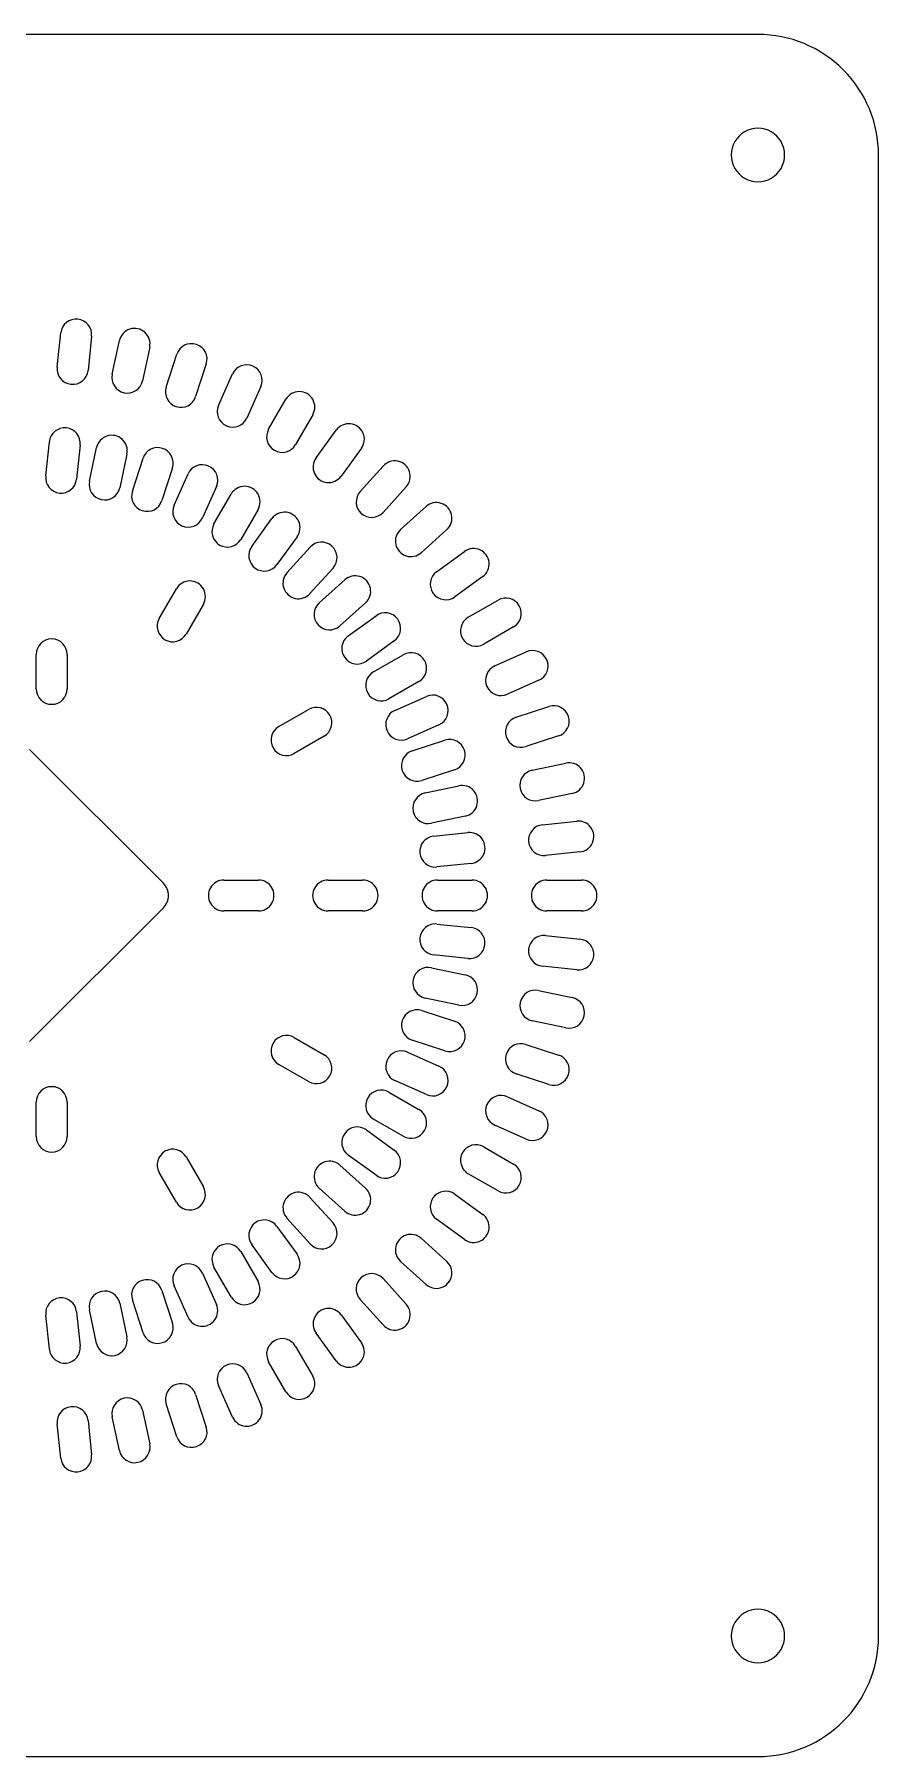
# Model space of a CAD drawing. Extents: x 3 to 208, y 45 to 248.
# Drawn here: x 54.4 to 103.4, y 148.3 to 248.3 of the extents above; entities that cross this region are included whole.
import ezdxf

# ---------------------------------------------------------------- set-up
doc = ezdxf.new("R2010")
doc.units = 0
doc.layers.add('VECTOR-CUT', color=7, linetype='CONTINUOUS')

msp = doc.modelspace()

# ---------------------------------------------------------------- linework, layer by layer
at = {"layer": 'VECTOR-CUT', "color": 7}
for points in [[(96.420632, 248.261118), (10.420635, 248.261118)], [(97.970631, 241.261118), (97.970631, 241.261118)], [(103.420638, 155.261108), (103.420638, 241.261118)], [(55.739837, 228.936718), (55.948837, 230.92582)], [(57.739032, 230.737617), (57.529936, 228.748617)], [(58.933639, 228.526319), (59.349434, 230.482621)], [(61.110134, 230.108321), (60.694234, 228.152019)], [(62.066935, 227.784221), (62.685038, 229.686317)], [(64.396936, 229.130119), (63.778836, 227.22802)], [(65.105636, 226.718716), (65.919034, 228.54582)], [(67.563436, 227.813719), (66.749936, 225.986618)], [(68.016236, 225.341421), (69.016234, 227.073419)], [(70.575032, 226.173418), (69.575034, 224.44142)], [(70.766937, 223.66742), (71.942534, 225.285417)], [(55.076034, 222.621519), (55.285135, 224.610618)], [(57.075234, 224.422421), (56.866234, 222.43342)], [(57.613333, 222.315017), (58.029131, 224.271322)], [(73.398736, 224.227417), (72.223136, 222.609417)], [(59.789839, 223.897118), (59.374038, 221.940821)], [(60.104734, 221.745021), (60.722736, 223.647117)], [(62.434634, 223.090919), (61.816635, 221.18882)], [(73.327534, 221.715018), (74.665832, 223.201319)], [(62.522834, 220.917718), (63.336334, 222.744717)], [(64.980634, 222.012621), (64.167235, 220.18552)], [(64.841236, 219.842118), (65.841234, 221.57422)], [(76.003534, 221.996921), (74.665236, 220.510618)], [(67.400032, 220.674222), (66.400034, 218.942117)], [(67.034435, 218.530118), (68.210035, 220.148219)], [(75.670131, 219.50572), (77.156434, 220.844021)], [(69.666234, 219.09012), (68.490736, 217.47212)], [(78.360832, 219.506319), (76.874534, 218.168018)], [(69.078636, 216.996121), (70.416835, 218.482318)], [(77.768933, 217.063618), (79.386935, 218.23922)], [(71.754537, 217.27792), (70.416237, 215.791617)], [(61.666236, 214.342922), (62.666234, 216.074917)], [(70.951135, 215.256718), (72.437436, 216.595019)], [(80.444933, 216.783021), (78.826936, 215.607419)], [(64.225032, 215.174919), (63.225034, 213.442921)], [(73.641836, 215.257322), (72.155634, 213.91912)], [(79.600939, 214.415518), (81.332934, 215.415519)], [(72.631636, 213.33122), (74.249636, 214.506721)], [(75.307735, 213.050522), (73.689636, 211.874917)], [(82.232935, 213.856718), (80.500934, 212.85672)], [(54.520637, 210.261122), (54.520637, 212.261121)], [(56.320634, 212.261121), (56.320634, 210.261122)], [(74.101635, 211.240518), (75.833735, 212.240519)], [(81.146131, 211.59042), (82.973235, 212.403917)], [(76.733736, 210.681718), (75.001634, 209.68172)], [(83.705336, 210.759521), (81.878235, 209.94612)], [(68.602434, 208.065518), (70.334432, 209.065519)], [(75.345036, 209.007717), (77.172131, 209.821118)], [(82.387539, 208.619317), (84.289635, 209.237418)], [(77.904236, 208.176818), (76.077239, 207.363321)], [(71.234435, 207.506718), (69.502435, 206.50672)], [(76.348336, 206.657119), (78.250435, 207.275118)], [(84.845835, 207.525517), (82.943737, 206.907422)], [(61.905933, 198.96822), (54.127736, 206.746417)], [(78.806633, 205.56322), (76.904534, 204.945221)], [(83.311532, 205.534721), (85.267837, 205.950618)], [(77.100334, 204.214517), (79.056634, 204.630318)], [(85.642137, 204.189918), (83.685837, 203.77412)], [(79.430835, 202.869618), (77.474538, 202.453817)], [(83.908138, 202.37042), (85.897139, 202.579519)], [(77.592939, 201.706721), (79.581937, 201.915718)], [(79.770134, 200.125622), (77.781034, 199.916518)], [(86.085336, 200.789321), (84.096233, 200.580319)], [(65.420635, 199.161119), (67.420634, 199.161119)], [(71.470636, 199.161119), (73.470635, 199.161119)], [(77.820636, 199.161119), (79.820635, 199.161119)], [(84.170636, 199.161119), (86.170635, 199.161119)], [(54.127736, 189.775819), (61.905933, 197.554019)], [(67.420634, 197.361117), (65.420635, 197.361117)], [(73.470635, 197.361117), (71.470636, 197.361117)], [(79.820635, 197.361117), (77.820636, 197.361117)], [(86.170635, 197.361117), (84.170636, 197.361117)], [(77.781037, 196.605721), (79.770134, 196.396617)], [(84.096233, 195.94192), (86.085336, 195.732918)], [(77.474538, 194.068419), (79.430838, 193.652621)], [(79.581934, 194.606518), (77.592936, 194.815518)], [(85.897139, 193.94272), (83.908138, 194.151821)], [(79.056634, 191.891921), (77.100334, 192.307722)], [(83.685832, 192.748119), (85.642134, 192.332318)], [(76.904534, 191.577018), (78.806633, 190.959019)], [(69.502435, 190.015519), (71.234435, 189.015518)], [(85.267837, 190.571618), (83.311532, 190.987518)], [(76.077239, 189.158918), (77.904236, 188.345418)], [(78.250438, 189.247118), (76.348339, 189.865117)], [(82.943737, 189.614817), (84.845835, 188.996722)], [(70.334432, 187.45672), (68.602434, 188.456718)], [(77.172131, 186.701118), (75.345036, 187.514522)], [(84.289635, 187.284821), (82.387539, 187.902919)], [(54.520637, 184.261118), (54.520637, 186.261117)], [(56.320634, 186.261117), (56.320634, 184.261118)], [(75.001634, 186.840519), (76.733736, 185.840518)], [(81.878235, 186.576119), (83.705336, 185.762718)], [(75.833735, 184.28172), (74.101635, 185.281718)], [(73.689636, 184.647322), (75.307735, 183.471717)], [(82.973235, 184.118319), (81.146136, 184.931819)], [(63.225034, 183.079318), (64.225032, 181.347317)], [(74.249636, 182.015518), (72.631636, 183.191019)], [(80.500934, 183.665519), (82.232935, 182.665518)], [(62.666234, 180.447322), (61.666236, 182.179317)], [(72.155634, 182.603119), (73.641836, 181.264917)], [(81.332934, 181.10672), (79.600939, 182.106718)], [(72.437436, 179.92722), (70.951135, 181.265518)], [(70.416234, 180.730617), (71.754532, 179.244319)], [(78.826936, 180.91482), (80.444933, 179.739218)], [(68.490739, 179.050119), (69.666234, 177.432119)], [(70.416835, 178.039921), (69.078636, 179.52612)], [(79.386935, 178.283019), (77.768933, 179.458621)], [(76.874534, 178.354218), (78.360832, 177.01592)], [(66.400034, 177.580122), (67.400032, 175.848017)], [(68.210035, 176.374017), (67.034433, 177.992121)], [(77.156434, 175.678218), (75.670131, 177.016519)], [(64.167235, 176.336719), (64.980634, 174.50962)], [(65.841234, 174.948019), (64.841236, 176.680121)], [(74.665236, 176.011621), (76.003534, 174.525318)], [(61.816638, 175.333419), (62.434634, 173.431317)], [(63.336334, 173.77742), (62.522837, 175.604521)], [(56.866234, 174.088819), (57.075234, 172.099818)], [(58.029131, 172.250917), (57.613333, 174.207222)], [(59.374035, 174.581418), (59.789836, 172.625121)], [(60.722736, 172.875119), (60.104734, 174.777218)], [(74.665837, 173.320917), (73.327537, 174.807218)], [(55.285135, 171.911618), (55.076034, 173.90072)], [(72.223136, 173.912822), (73.398736, 172.294817)], [(69.575034, 172.080819), (70.575032, 170.348821)], [(71.942534, 171.236819), (70.766932, 172.854819)], [(69.016234, 169.44882), (68.016236, 171.180818)], [(66.749936, 170.535621), (67.563436, 168.70852)], [(63.778836, 169.294219), (64.396936, 167.392117)], [(65.919034, 167.976419), (65.105636, 169.803517)], [(60.694234, 168.37022), (61.110134, 166.413918)], [(62.685038, 166.835922), (62.066935, 168.738018)], [(55.948834, 165.596419), (55.739832, 167.585521)], [(57.529936, 167.773617), (57.739032, 165.784619)], [(59.349434, 166.039618), (58.933639, 167.995917)], [(97.970631, 155.261108), (97.970631, 155.261108)], [(10.420635, 148.261122), (96.420632, 148.261122)]]:
    msp.add_lwpolyline(points, dxfattribs=at)
for points in [[(101.370384, 246.210867), (100.057627, 247.523621), (98.277149, 248.261119), (96.420632, 248.261118)], [(103.420638, 241.261118), (103.420638, 243.117634), (102.683138, 244.898112), (101.370384, 246.210867)], [(95.644973, 242.605367), (95.165065, 242.327976), (94.869816, 241.815425), (94.870637, 241.261118)], [(97.196295, 242.605367), (96.716387, 242.882757), (96.12488, 242.882757), (95.644973, 242.605367)], [(97.970631, 241.261118), (97.971477, 241.815425), (97.676202, 242.327976), (97.196295, 242.605367)], [(94.870637, 241.261118), (94.86979, 240.706811), (95.165065, 240.19426), (95.644973, 239.91687)], [(97.196295, 239.91687), (97.676202, 240.19426), (97.971452, 240.706811), (97.970631, 241.261118)], [(95.644973, 239.91687), (96.12488, 239.639479), (96.716387, 239.639479), (97.196295, 239.91687)], [(56.937924, 231.725951), (56.443917, 231.777874), (56.001248, 231.419754), (55.948865, 230.925795)], [(57.739001, 230.73764), (57.790464, 231.231695), (57.431929, 231.674028), (56.937924, 231.725951)], [(59.951606, 231.151482), (59.645779, 231.052098), (59.416216, 230.797093), (59.349403, 230.482542)], [(60.832012, 230.964346), (60.593049, 231.179529), (60.257433, 231.250867), (59.951606, 231.151482)], [(61.110072, 230.108301), (61.176972, 230.422832), (61.070973, 230.749163), (60.832012, 230.964346)], [(63.818392, 230.262149), (63.346454, 230.415492), (62.839442, 230.157908), (62.684985, 229.686331)], [(64.396882, 229.130105), (64.54911, 229.602407), (64.290332, 230.108806), (63.818392, 230.262149)], [(67.107252, 229.001807), (66.65321, 229.20396), (66.121255, 228.999831), (65.919042, 228.545781)], [(67.563427, 227.813654), (67.765521, 228.267724), (67.561169, 228.799651), (67.107252, 229.001807)], [(55.739868, 228.936698), (55.688405, 228.442643), (56.04694, 228.00031), (56.540948, 227.948387)], [(56.540948, 227.948387), (57.034952, 227.896464), (57.47762, 228.254584), (57.530007, 228.748541)], [(58.933602, 228.526339), (58.830334, 228.040177), (59.140694, 227.562341), (59.626841, 227.459008)], [(59.626841, 227.459008), (60.112989, 227.355675), (60.590867, 227.665967), (60.694271, 228.152098)], [(62.066983, 227.784232), (61.913474, 227.311533), (62.172187, 226.803883), (62.644864, 226.650303)], [(62.644864, 226.650303), (63.117538, 226.49672), (63.625228, 226.755352), (63.778884, 227.228006)], [(69.795655, 227.52353), (69.474086, 227.523515), (69.176956, 227.35193), (69.016211, 227.073419)], [(70.575142, 227.073492), (70.414368, 227.351986), (70.117225, 227.523544), (69.795655, 227.52353)], [(70.575057, 226.173418), (70.735879, 226.451884), (70.735912, 226.794998), (70.575142, 227.073492)], [(65.105644, 226.71868), (64.904041, 226.264711), (65.108466, 225.733247), (65.562122, 225.531213)], [(56.274047, 225.410007), (55.78033, 225.461899), (55.337831, 225.104219), (55.285067, 224.610598)], [(57.075203, 224.422441), (57.126223, 224.916248), (56.767761, 225.358112), (56.274047, 225.410007)], [(59.511796, 224.753129), (59.272839, 224.968307), (58.937229, 225.039644), (58.631407, 224.940262)], [(65.562122, 225.531213), (66.015898, 225.329181), (66.547557, 225.532906), (66.750026, 225.986556)], [(68.016213, 225.341421), (67.768538, 224.911035), (67.916233, 224.361376), (68.346266, 224.113094)], [(72.764709, 225.65149), (72.444932, 225.6851), (72.131515, 225.545558), (71.94252, 225.285428)], [(73.492826, 225.122482), (73.362044, 225.416224), (73.084487, 225.617878), (72.764709, 225.65149)], [(73.39875, 224.227411), (73.587745, 224.487544), (73.623607, 224.828742), (73.492826, 225.122482)], [(58.631407, 224.940262), (58.325585, 224.840883), (58.09602, 224.585884), (58.029198, 224.271339)], [(59.789867, 223.897101), (59.856759, 224.211629), (59.75076, 224.537951), (59.511796, 224.753129)], [(61.856747, 224.22497), (61.384016, 224.378569), (60.876279, 224.119862), (60.722682, 223.647134)], [(62.434586, 223.090905), (62.588182, 223.563636), (62.329475, 224.071373), (61.856747, 224.22497)], [(68.346266, 224.113094), (68.7763, 223.864812), (69.32617, 224.011734), (69.575053, 224.44142)], [(64.524551, 223.200808), (64.070509, 223.402961), (63.538554, 223.198832), (63.336345, 222.744782)], [(64.980727, 222.012658), (65.182821, 222.466725), (64.978469, 222.998655), (64.524551, 223.200808)], [(70.766917, 223.667426), (70.577922, 223.407296), (70.54206, 223.066098), (70.672841, 222.772358)], [(75.521755, 223.479454), (75.207241, 223.546307), (74.880955, 223.440288), (74.6658, 223.201336)], [(76.190588, 222.877237), (76.091226, 223.183039), (75.836266, 223.412604), (75.521755, 223.479454)], [(55.076065, 222.621496), (55.024503, 222.127387), (55.383055, 221.68495), (55.877127, 221.633021)], [(55.877127, 221.633021), (56.371196, 221.581092), (56.813902, 221.939311), (56.866203, 222.433344)], [(57.613406, 222.315039), (57.511002, 221.829253), (57.821314, 221.352289), (58.30693, 221.249069)], [(66.620754, 222.024847), (66.29904, 222.02476), (66.001841, 221.852957), (65.841211, 221.57422)], [(67.400537, 221.574638), (67.239758, 221.85329), (66.942465, 222.024932), (66.620754, 222.024847)], [(70.672841, 222.772358), (70.803626, 222.478618), (71.08118, 222.276959), (71.400958, 222.243349)], [(71.400958, 222.243349), (71.720735, 222.20974), (72.034152, 222.349281), (72.223147, 222.609414)], [(76.003469, 221.996902), (76.218618, 222.235854), (76.28995, 222.571436), (76.190588, 222.877237)], [(58.30693, 221.249069), (58.792547, 221.145849), (59.270031, 221.455357), (59.374069, 221.940799)], [(60.10468, 221.745035), (59.951177, 221.272333), (60.209887, 220.764683), (60.682561, 220.611103)], [(60.682561, 220.611103), (61.155239, 220.457521), (61.662931, 220.716152), (61.816587, 221.188806)], [(67.400057, 220.674222), (67.561135, 220.952702), (67.561319, 221.295986), (67.400622, 221.574638)], [(73.327607, 221.715035), (72.996196, 221.345513), (73.026524, 220.777436), (73.395397, 220.4453)], [(78.037151, 221.031792), (77.731101, 221.131114), (77.39531, 221.059506), (77.15642, 220.843948)], [(78.639729, 220.362561), (78.572939, 220.677315), (78.343198, 220.932467), (78.037151, 221.031792)], [(62.522848, 220.917681), (62.321688, 220.463803), (62.526065, 219.932754), (62.979594, 219.730824)], [(62.979594, 219.730824), (63.433133, 219.528894), (63.964526, 219.732235), (64.167227, 220.185557)], [(69.03221, 220.514191), (68.712433, 220.547801), (68.399017, 220.408259), (68.210021, 220.148126)], [(69.760327, 219.985182), (69.629545, 220.278922), (69.351988, 220.480581), (69.03221, 220.514191)], [(73.395397, 220.4453), (73.76427, 220.113167), (74.332406, 220.142383), (74.665261, 220.510601)], [(78.360851, 219.506288), (78.600193, 219.721341), (78.706517, 220.047807), (78.639729, 220.362561)], [(64.841213, 219.842118), (64.593538, 219.411735), (64.741233, 218.862076), (65.171266, 218.613794)], [(69.666251, 219.090114), (69.855247, 219.350244), (69.891106, 219.691442), (69.760327, 219.985182)], [(75.670114, 219.505749), (75.431167, 219.290599), (75.325148, 218.964311), (75.392001, 218.6498)], [(65.171266, 218.613794), (65.6013, 218.365514), (66.15117, 218.512434), (66.400053, 218.942117)], [(67.034416, 218.530129), (66.742358, 218.127999), (66.831537, 217.565256), (67.233617, 217.273128)], [(71.687258, 218.548177), (71.318174, 218.880502), (70.749654, 218.851035), (70.416903, 218.482335)], [(71.754563, 217.277903), (72.086462, 217.647369), (72.05634, 218.215855), (71.687258, 218.548177)], [(75.392001, 218.6498), (75.458853, 218.335286), (75.688416, 218.080329), (75.994218, 217.98097)], [(75.994218, 217.98097), (76.300022, 217.881608), (76.635602, 217.952945), (76.874551, 218.168089)], [(80.281994, 218.333313), (79.988255, 218.464092), (79.647057, 218.428233), (79.386927, 218.239234)], [(80.811003, 217.605196), (80.77739, 217.924974), (80.575737, 218.202531), (80.281994, 218.333313)], [(67.233617, 217.273128), (67.635696, 216.981), (68.198452, 217.070083), (68.490648, 217.472112)], [(77.768927, 217.063637), (77.366836, 216.771458), (77.277719, 216.208654), (77.569867, 215.806546)], [(80.444941, 216.783004), (80.705071, 216.972003), (80.844613, 217.285419), (80.811003, 217.605196)], [(63.445754, 216.525547), (63.12404, 216.525459), (62.826841, 216.353657), (62.666211, 216.074917)], [(64.225537, 216.075338), (64.064758, 216.35399), (63.767465, 216.525634), (63.445754, 216.525547)], [(64.225057, 215.174919), (64.386135, 215.453402), (64.386319, 215.796685), (64.225622, 216.075338)], [(69.078605, 216.996037), (68.863453, 216.757088), (68.792121, 216.421506), (68.891483, 216.115704)], [(68.891483, 216.115704), (68.990845, 215.809902), (69.245802, 215.580337), (69.560313, 215.513484)], [(73.317749, 216.782172), (73.011947, 216.881534), (72.676365, 216.810196), (72.437416, 216.59505)], [(73.919969, 216.113342), (73.853116, 216.427853), (73.623551, 216.682812), (73.317749, 216.782172)], [(73.641853, 215.257387), (73.880802, 215.472539), (73.986819, 215.798827), (73.919969, 216.113342)], [(69.560313, 215.513484), (69.874827, 215.446634), (70.201115, 215.552651), (70.416268, 215.7916)], [(70.951115, 215.256749), (70.581732, 214.924153), (70.551906, 214.355086), (70.884502, 213.985702)], [(77.569867, 215.806546), (77.862018, 215.404439), (78.424814, 215.315282), (78.826941, 215.607402)], [(82.562246, 215.086058), (82.313743, 215.516478), (81.763387, 215.663987), (81.332934, 215.415544)], [(82.232935, 213.856698), (82.663318, 214.10526), (82.810751, 214.655636), (82.562246, 215.086058)], [(61.666213, 214.342922), (61.418538, 213.912536), (61.566233, 213.362874), (61.996266, 213.114595)], [(75.506749, 214.307627), (75.214584, 214.709752), (74.651751, 214.798897), (74.249627, 214.506735)], [(75.307642, 213.050505), (75.709766, 213.342667), (75.798911, 213.9055), (75.506749, 214.307627)], [(79.600939, 214.415541), (79.171298, 214.166638), (79.024407, 213.616801), (79.272672, 213.18679)], [(55.420635, 213.160247), (54.923919, 213.160247), (54.521117, 212.757835), (54.520637, 212.261121)], [(56.320634, 212.261121), (56.320069, 212.757835), (55.917352, 213.160247), (55.420635, 213.160247)], [(61.996266, 213.114595), (62.4263, 212.866313), (62.97617, 213.013235), (63.225053, 213.442921)], [(70.884502, 213.985702), (71.217099, 213.616316), (71.786169, 213.586493), (72.155555, 213.919089)], [(72.631625, 213.331133), (72.229746, 213.038889), (72.140755, 212.476242), (72.43283, 212.074239)], [(79.272672, 213.18679), (79.520937, 212.75678), (80.070554, 212.60907), (80.500934, 212.856695)], [(72.43283, 212.074239), (72.724905, 211.672233), (73.287512, 211.583003), (73.689642, 211.874903)], [(77.063047, 211.911058), (76.814545, 212.341478), (76.264189, 212.488987), (75.833735, 212.240544)], [(84.16021, 211.947239), (83.958249, 212.400847), (83.427082, 212.605198), (82.973172, 212.403909)], [(74.101635, 211.240541), (73.671249, 210.991979), (73.523816, 210.441603), (73.772322, 210.011181)], [(76.733736, 210.681698), (77.164122, 210.93026), (77.311552, 211.480636), (77.063047, 211.911058)], [(81.146071, 211.590513), (80.692052, 211.388301), (80.487893, 210.856346), (80.690045, 210.402304)], [(83.705294, 210.759527), (84.158605, 210.962157), (84.362169, 211.493629), (84.16021, 211.947239)], [(54.520637, 210.261122), (54.521202, 209.764406), (54.923919, 209.361993), (55.420635, 209.361993)], [(55.420635, 209.361993), (55.917352, 209.361993), (56.320154, 209.764406), (56.320634, 210.261122)], [(73.772322, 210.011181), (74.020824, 209.580761), (74.57118, 209.433252), (75.001634, 209.681695)], [(78.360324, 209.365036), (78.158171, 209.819078), (77.626241, 210.023305), (77.172174, 209.821211)], [(80.690045, 210.402304), (80.892201, 209.948262), (81.424128, 209.744035), (81.878195, 209.946131)], [(71.563749, 208.736058), (71.315244, 209.166478), (70.764888, 209.313987), (70.334432, 209.065544)], [(75.345073, 209.007711), (74.891395, 208.805299), (74.68752, 208.273575), (74.88958, 207.819742)], [(77.904298, 208.176829), (78.358317, 208.379039), (78.562477, 208.910994), (78.360324, 209.365036)], [(85.423553, 208.659489), (85.269973, 209.132166), (84.762323, 209.390879), (84.289621, 209.23737)], [(68.602434, 208.065541), (68.172048, 207.816979), (68.024615, 207.266603), (68.27312, 206.836181)], [(71.234435, 207.506698), (71.664822, 207.755263), (71.812252, 208.305638), (71.563749, 208.736058)], [(82.387522, 208.619371), (81.914791, 208.465774), (81.656084, 207.958037), (81.809683, 207.485306)], [(84.84585, 207.525466), (85.318504, 207.679122), (85.577135, 208.186814), (85.423553, 208.659489)], [(74.88958, 207.819742), (75.09164, 207.365906), (75.623203, 207.16162), (76.077197, 207.363327)], [(79.38435, 206.697189), (79.23077, 207.169866), (78.72312, 207.428579), (78.250421, 207.27507)], [(81.809683, 207.485306), (81.96328, 207.012578), (82.471017, 206.753871), (82.943748, 206.90747)], [(68.27312, 206.836181), (68.521625, 206.405761), (69.071978, 206.258252), (69.502435, 206.506695)], [(76.348322, 206.657071), (75.876226, 206.502998), (75.61814, 205.995661), (75.771598, 205.523365)], [(78.80665, 205.563169), (79.279301, 205.716825), (79.537933, 206.224515), (79.38435, 206.697189)], [(86.123842, 205.672485), (85.908667, 205.911443), (85.582342, 206.017446), (85.267814, 205.950553)], [(75.771598, 205.523365), (75.925053, 205.051071), (76.432054, 204.792327), (76.904551, 204.94517)], [(83.311611, 205.534752), (82.825469, 205.43136), (82.515168, 204.953473), (82.618501, 204.46732)], [(86.310975, 204.792093), (86.410357, 205.097915), (86.339028, 205.433525), (86.123842, 205.672485)], [(77.100311, 204.214551), (76.61417, 204.111161), (76.303869, 203.633275), (76.407202, 203.147121)], [(79.913119, 204.352571), (79.697786, 204.591594), (79.371244, 204.697498), (79.056617, 204.630354)], [(80.100328, 203.471824), (80.199825, 203.777764), (80.128466, 204.113549), (79.913119, 204.352571)], [(82.618501, 204.46732), (82.721837, 203.981164), (83.199687, 203.670807), (83.685854, 203.774084)], [(85.642055, 204.189887), (85.9566, 204.256706), (86.211596, 204.486269), (86.310975, 204.792093)], [(76.407202, 203.147121), (76.510538, 202.660965), (76.988388, 202.350608), (77.474555, 202.453885)], [(79.430855, 202.869686), (79.745592, 202.936318), (80.000828, 203.165881), (80.100328, 203.471824)], [(83.908062, 202.370488), (83.414224, 202.317969), (83.056262, 201.875363), (83.108173, 201.381463)], [(86.719887, 202.21368), (86.530733, 202.473894), (86.217069, 202.613357), (85.897156, 202.579488)], [(86.814005, 201.318225), (86.944925, 201.612078), (86.909044, 201.953468), (86.719887, 202.21368)], [(77.592857, 201.70669), (77.098898, 201.654304), (76.740777, 201.211636), (76.792701, 200.717631)], [(80.404818, 201.549941), (80.215624, 201.810175), (79.9019, 201.949619), (79.581954, 201.915687)], [(80.498947, 200.654388), (80.629901, 200.948274), (80.594014, 201.28971), (80.404818, 201.549941)], [(83.108173, 201.381463), (83.160083, 200.88756), (83.602246, 200.529053), (84.096211, 200.58035)], [(86.085313, 200.789352), (86.405274, 200.822739), (86.683085, 201.02437), (86.814005, 201.318225)], [(76.792701, 200.717631), (76.844624, 200.223624), (77.286956, 199.865089), (77.781012, 199.916549)], [(79.770111, 200.125549), (80.090117, 200.158882), (80.367993, 200.360507), (80.498947, 200.654388)], [(65.420635, 199.161119), (65.099094, 199.161119), (64.801979, 198.989582), (64.641211, 198.711121)], [(68.200056, 198.711121), (68.039288, 198.989582), (67.742173, 199.161119), (67.420634, 199.161119)], [(71.470636, 199.161119), (71.149094, 199.161119), (70.851982, 198.989582), (70.691211, 198.711121)], [(74.250059, 198.711121), (74.089291, 198.989582), (73.792176, 199.161119), (73.470635, 199.161119)], [(77.820636, 199.161119), (77.499094, 199.161119), (77.201982, 198.989582), (77.041211, 198.711121)], [(80.600059, 198.711121), (80.439291, 198.989582), (80.142176, 199.161119), (79.820635, 199.161119)], [(84.170636, 199.161119), (83.849094, 199.161119), (83.551982, 198.989582), (83.391211, 198.711121)], [(86.950059, 198.711121), (86.789291, 198.989582), (86.492176, 199.161119), (86.170635, 199.161119)], [(62.198837, 198.261118), (62.198837, 198.526336), (62.093481, 198.780692), (61.905944, 198.968226)], [(61.905944, 197.554013), (62.093481, 197.741547), (62.198837, 197.995903), (62.198837, 198.261118)], [(64.641211, 198.711121), (64.48044, 198.432658), (64.48044, 198.089581), (64.641211, 197.81112)], [(68.200056, 197.81112), (68.360826, 198.089581), (68.360826, 198.432658), (68.200056, 198.711121)], [(70.691211, 198.711121), (70.530441, 198.432658), (70.530441, 198.089581), (70.691211, 197.81112)], [(74.250059, 197.81112), (74.41083, 198.089581), (74.41083, 198.432658), (74.250059, 198.711121)], [(77.041211, 198.711121), (76.880441, 198.432658), (76.880441, 198.089581), (77.041211, 197.81112)], [(80.600059, 197.81112), (80.76083, 198.089581), (80.76083, 198.432658), (80.600059, 198.711121)], [(83.391211, 198.711121), (83.230441, 198.432658), (83.230441, 198.089581), (83.391211, 197.81112)], [(86.950059, 197.81112), (87.11083, 198.089581), (87.11083, 198.432658), (86.950059, 198.711121)], [(64.641211, 197.81112), (64.801979, 197.532657), (65.099094, 197.361117), (65.420635, 197.361117)], [(67.420634, 197.361117), (67.742173, 197.361117), (68.039288, 197.532657), (68.200056, 197.81112)], [(70.691211, 197.81112), (70.851982, 197.532657), (71.149094, 197.361117), (71.470636, 197.361117)], [(73.470635, 197.361117), (73.792176, 197.361117), (74.089291, 197.532657), (74.250059, 197.81112)], [(77.041211, 197.81112), (77.201982, 197.532657), (77.499094, 197.361117), (77.820636, 197.361117)], [(79.820635, 197.361117), (80.142176, 197.361117), (80.439291, 197.532657), (80.600059, 197.81112)], [(83.391211, 197.81112), (83.551982, 197.532657), (83.849094, 197.361117), (84.170636, 197.361117)], [(86.170635, 197.361117), (86.492176, 197.361117), (86.789291, 197.532657), (86.950059, 197.81112)], [(77.781012, 196.60569), (77.2869, 196.657249), (76.844466, 196.298697), (76.792534, 195.804625)], [(80.570268, 195.407631), (80.622191, 195.901636), (80.264071, 196.344304), (79.770114, 196.39669)], [(76.792534, 195.804625), (76.740605, 195.310555), (77.098824, 194.86785), (77.592857, 194.815549)], [(79.581956, 194.606552), (80.076012, 194.555089), (80.518344, 194.913624), (80.570268, 195.407631)], [(83.108173, 195.140776), (83.056262, 194.646876), (83.414224, 194.204272), (83.908062, 194.151748)], [(84.096211, 195.941889), (83.602246, 195.993186), (83.160083, 195.634679), (83.108173, 195.140776)], [(86.885467, 194.743831), (86.93739, 195.237835), (86.57927, 195.680503), (86.085313, 195.732887)], [(77.474555, 194.068354), (76.988388, 194.171631), (76.510538, 193.861274), (76.407202, 193.375118)], [(85.897156, 193.942751), (86.391211, 193.891288), (86.833543, 194.249823), (86.885467, 194.743831)], [(76.407202, 193.375118), (76.303869, 192.888964), (76.61417, 192.41108), (77.100311, 192.307688)], [(80.123967, 192.585121), (80.2273, 193.071274), (79.916999, 193.549161), (79.430855, 193.652553)], [(79.056617, 191.891885), (79.542781, 191.788608), (80.020631, 192.098965), (80.123967, 192.585121)], [(82.619881, 192.054625), (82.516661, 191.569008), (82.826171, 191.091525), (83.311611, 190.987489)], [(83.685854, 192.74815), (83.200065, 192.850554), (82.723101, 192.540242), (82.619881, 192.054625)], [(86.335164, 191.264922), (86.4385, 191.751076), (86.128197, 192.228962), (85.642055, 192.332352)], [(76.904551, 191.577071), (76.432054, 191.729912), (75.925053, 191.471168), (75.771598, 190.998874)], [(85.267814, 190.571686), (85.753979, 190.468409), (86.231829, 190.778766), (86.335164, 191.264922)], [(69.502435, 190.015544), (69.07204, 190.263307), (68.5223, 190.115634), (68.273992, 189.685553)], [(75.771598, 190.998874), (75.61814, 190.526578), (75.876226, 190.019241), (76.348322, 189.865168)], [(79.38435, 189.82505), (79.537933, 190.297724), (79.279301, 190.805414), (78.80665, 190.95907)], [(68.273992, 189.685553), (68.025687, 189.255472), (68.172669, 188.705545), (68.602437, 188.456698)], [(71.563746, 187.786181), (71.812252, 188.216603), (71.664819, 188.766979), (71.234433, 189.015541)], [(76.077197, 189.158912), (75.623225, 189.360509), (75.091764, 189.15609), (74.88973, 188.702432)], [(78.250421, 189.247166), (78.72312, 189.09366), (79.23077, 189.352373), (79.38435, 189.82505)], [(81.809683, 189.036933), (81.656084, 188.564202), (81.914791, 188.056465), (82.387522, 187.902868)], [(82.943748, 189.614769), (82.471017, 189.768368), (81.96328, 189.509661), (81.809683, 189.036933)], [(74.88973, 188.702432), (74.687695, 188.248655), (74.891423, 187.716997), (75.345073, 187.514528)], [(78.360324, 187.157203), (78.562477, 187.611245), (78.358348, 188.1432), (77.904298, 188.34541)], [(85.423553, 187.86275), (85.577135, 188.335425), (85.318504, 188.843117), (84.84585, 188.99677)], [(55.420635, 187.160246), (54.923919, 187.160246), (54.521117, 186.757833), (54.520637, 186.261117)], [(56.320634, 186.261117), (56.320069, 186.757833), (55.917352, 187.160246), (55.420635, 187.160246)], [(70.334432, 187.456695), (70.764888, 187.208252), (71.315244, 187.355761), (71.563746, 187.786181)], [(75.001634, 186.840544), (74.57118, 187.088985), (74.020824, 186.941478), (73.772322, 186.511058)], [(77.172174, 186.701028), (77.626241, 186.498934), (78.158171, 186.703286), (78.360324, 187.157203)], [(84.289621, 187.284869), (84.762323, 187.13136), (85.269973, 187.390073), (85.423553, 187.86275)], [(73.772322, 186.511058), (73.523816, 186.080636), (73.671249, 185.53026), (74.101635, 185.281698)], [(80.690045, 186.119935), (80.487893, 185.665893), (80.692021, 185.133938), (81.146071, 184.931726)], [(81.878195, 186.576108), (81.424128, 186.778204), (80.892201, 186.57385), (80.690045, 186.119935)], [(77.063047, 184.611181), (77.311552, 185.041603), (77.164122, 185.591979), (76.733736, 185.840541)], [(84.16021, 184.575), (84.362169, 185.02861), (84.158517, 185.560082), (83.705294, 185.762712)], [(54.520637, 184.261118), (54.521202, 183.764404), (54.923919, 183.361992), (55.420635, 183.361992)], [(55.420635, 183.361992), (55.917352, 183.361992), (56.320154, 183.764404), (56.320634, 184.261118)], [(72.432641, 184.448036), (72.140513, 184.045957), (72.229596, 183.483198), (72.631625, 183.191002)], [(73.689642, 184.647237), (73.287512, 184.939295), (72.724769, 184.850116), (72.432641, 184.448036)], [(75.833735, 184.281695), (76.264189, 184.033252), (76.814545, 184.180761), (77.063047, 184.611181)], [(82.973172, 184.11833), (83.427082, 183.917041), (83.958249, 184.121407), (84.16021, 184.575)], [(61.996235, 183.407698), (61.566179, 183.159404), (61.418495, 182.609706), (61.666213, 182.179317)], [(63.225053, 183.079318), (62.976187, 183.509041), (62.426291, 183.655991), (61.996235, 183.407698)], [(75.506749, 182.214612), (75.798911, 182.616739), (75.709766, 183.179572), (75.307642, 183.471734)], [(79.272672, 183.335449), (79.024407, 182.905438), (79.171298, 182.355601), (79.600939, 182.106698)], [(80.500934, 183.665544), (80.070554, 183.913169), (79.520937, 183.765459), (79.272672, 183.335449)], [(70.673002, 182.121439), (70.60615, 181.806928), (70.712166, 181.480639), (70.951115, 181.265487)], [(71.275219, 182.790269), (70.969418, 182.69091), (70.739855, 182.435953), (70.673002, 182.121439)], [(72.155555, 182.603147), (71.916603, 182.818299), (71.581024, 182.889631), (71.275219, 182.790269)], [(74.249627, 182.015504), (74.651751, 181.723342), (75.214584, 181.812484), (75.506749, 182.214612)], [(82.562248, 181.436181), (82.810754, 181.866603), (82.663321, 182.416979), (82.232935, 182.665541)], [(63.895272, 180.118522), (64.325492, 180.366911), (64.473099, 180.9169), (64.22506, 181.347317)], [(69.560313, 181.008752), (69.245799, 180.941899), (68.990842, 180.712337), (68.891483, 180.406535)], [(70.416265, 180.730639), (70.201113, 180.969588), (69.874824, 181.075605), (69.560313, 181.008752)], [(73.919969, 180.408897), (73.986819, 180.723412), (73.880802, 181.0497), (73.641853, 181.264852)], [(78.826941, 180.914837), (78.424814, 181.206957), (77.862018, 181.1178), (77.569867, 180.715693)], [(81.332934, 181.106695), (81.76339, 180.858252), (82.313746, 181.005761), (82.562248, 181.436181)], [(62.666214, 180.447322), (62.914945, 180.017303), (63.465052, 179.870138), (63.895272, 180.118522)], [(68.891483, 180.406535), (68.792121, 180.100731), (68.863458, 179.765151), (69.078605, 179.526202)], [(73.317749, 179.740067), (73.623551, 179.839427), (73.853116, 180.094386), (73.919969, 180.408897)], [(77.569867, 180.715693), (77.277719, 180.313585), (77.366836, 179.750778), (77.768927, 179.458602)], [(67.233617, 179.249111), (66.831537, 178.956983), (66.742358, 178.39424), (67.034416, 177.99211)], [(68.490648, 179.050124), (68.198452, 179.452156), (67.635696, 179.541239), (67.233617, 179.249111)], [(71.687924, 177.97332), (72.057297, 178.305904), (72.087133, 178.874949), (71.754565, 179.244336)], [(72.437416, 179.927189), (72.676365, 179.712037), (73.011947, 179.640705), (73.317749, 179.740067)], [(80.811003, 178.917043), (80.844613, 179.23682), (80.705071, 179.550236), (80.444941, 179.739232)], [(66.400053, 177.580122), (66.15117, 178.009805), (65.6013, 178.156727), (65.171266, 177.908445)], [(70.416903, 178.039904), (70.749507, 177.670546), (71.318552, 177.640735), (71.687924, 177.97332)], [(75.994218, 178.541269), (75.688416, 178.44191), (75.458853, 178.186953), (75.392001, 177.872439)], [(76.874551, 178.35415), (76.635602, 178.5693), (76.300022, 178.640631), (75.994218, 178.541269)], [(79.386927, 178.283002), (79.647057, 178.094006), (79.988255, 178.058147), (80.281994, 178.188926)], [(80.281994, 178.188926), (80.575737, 178.319708), (80.77739, 178.597265), (80.811003, 178.917043)], [(65.171266, 177.908445), (64.741233, 177.660163), (64.593538, 177.110501), (64.841213, 176.680121)], [(69.467053, 176.175127), (69.869132, 176.467255), (69.958311, 177.029998), (69.666254, 177.432125)], [(75.392001, 177.872439), (75.325148, 177.557928), (75.431167, 177.23164), (75.670114, 177.01649)], [(78.426773, 175.745528), (78.759123, 176.114641), (78.72962, 176.683214), (78.360851, 177.015951)], [(61.81659, 175.333433), (61.662934, 175.806087), (61.155244, 176.064718), (60.682567, 175.911136)], [(62.979594, 176.791415), (62.526054, 176.589485), (62.321688, 176.058436), (62.522848, 175.604558)], [(64.167227, 176.336682), (63.964526, 176.789877), (63.433133, 176.993345), (62.979594, 176.791415)], [(68.210021, 176.374113), (68.502217, 175.972082), (69.064973, 175.882998), (69.467053, 176.175127)], [(73.394957, 176.077427), (73.025895, 175.745119), (72.99575, 175.176675), (73.327601, 174.807204)], [(74.665261, 176.011638), (74.332502, 176.380291), (73.764021, 176.409732), (73.394957, 176.077427)], [(58.306928, 175.27317), (57.821311, 175.16995), (57.510999, 174.692986), (57.6134, 174.207197)], [(59.374064, 174.58144), (59.270028, 175.066882), (58.792545, 175.37639), (58.306928, 175.27317)], [(60.682567, 175.911136), (60.20989, 175.757556), (59.951177, 175.249906), (60.104686, 174.777204)], [(67.069787, 174.620065), (67.499676, 174.868263), (67.647442, 175.417662), (67.400057, 175.848017)], [(77.15642, 175.678289), (77.525877, 175.346322), (78.094419, 175.376412), (78.426773, 175.745528)], [(55.877127, 174.889218), (55.383055, 174.837286), (55.024503, 174.394852), (55.076065, 173.90074)], [(56.866203, 174.088895), (56.813902, 174.582928), (56.371196, 174.941147), (55.877127, 174.889218)], [(64.886719, 173.61444), (65.07572, 173.874601), (65.111557, 174.215833), (64.980727, 174.509581)], [(65.841214, 174.948019), (66.090219, 174.518598), (66.639894, 174.371868), (67.069787, 174.620065)], [(71.400958, 174.27889), (71.08118, 174.245277), (70.803626, 174.043621), (70.672841, 173.749881)], [(72.223147, 173.912825), (72.034152, 174.172958), (71.720735, 174.312499), (71.400958, 174.27889)], [(76.190588, 173.645002), (76.28995, 173.950803), (76.218613, 174.286385), (76.003469, 174.525337)], [(61.856747, 172.297269), (62.329475, 172.450866), (62.588182, 172.958603), (62.434586, 173.431334)], [(63.336345, 173.777454), (63.467099, 173.483675), (63.744664, 173.281974), (64.064467, 173.24835)], [(64.064467, 173.24835), (64.38427, 173.214723), (64.697717, 173.354279), (64.886719, 173.61444)], [(70.672841, 173.749881), (70.54206, 173.456141), (70.577922, 173.114943), (70.766917, 172.854813)], [(74.6658, 173.320903), (74.880955, 173.081951), (75.207241, 172.975932), (75.521755, 173.042785)], [(75.521755, 173.042785), (75.836266, 173.109635), (76.091226, 173.3392), (76.190588, 173.645002)], [(56.274047, 171.112232), (56.767761, 171.164127), (57.126223, 171.605991), (57.075203, 172.099798)], [(58.029204, 172.2509), (58.133271, 171.765489), (58.610737, 171.456015), (59.096326, 171.55923)], [(59.096326, 171.55923), (59.581917, 171.662447), (59.892229, 172.139369), (59.789867, 172.625138)], [(60.722682, 172.875105), (60.876279, 172.402377), (61.384016, 172.14367), (61.856747, 172.297269)], [(68.346235, 172.409198), (67.916179, 172.160905), (67.768495, 171.611207), (68.016213, 171.180818)], [(69.575053, 172.080819), (69.326187, 172.510542), (68.776291, 172.657492), (68.346235, 172.409198)], [(73.492828, 171.399757), (73.623607, 171.693497), (73.587748, 172.034695), (73.39875, 172.294825)], [(55.285067, 171.911641), (55.337831, 171.41802), (55.78033, 171.06034), (56.274047, 171.112232)], [(66.750026, 170.535683), (66.547814, 170.9897), (66.015859, 171.193859), (65.561817, 170.991706)], [(71.942523, 171.236811), (72.131518, 170.976681), (72.444935, 170.837139), (72.764712, 170.870749)], [(72.764712, 170.870749), (73.08449, 170.904361), (73.362047, 171.106015), (73.492828, 171.399757)], [(63.778884, 169.294233), (63.625228, 169.766884), (63.117538, 170.025519), (62.644864, 169.871936)], [(65.561817, 170.991706), (65.107775, 170.789553), (64.903548, 170.257624), (65.105644, 169.803554)], [(70.244891, 169.120686), (70.674851, 169.368923), (70.822583, 169.918449), (70.575057, 170.348821)], [(59.626841, 169.063231), (59.140694, 168.959898), (58.830334, 168.482062), (58.933602, 167.995898)], [(60.694271, 168.370141), (60.590867, 168.856272), (60.112989, 169.166564), (59.626841, 169.063231)], [(62.644864, 169.871936), (62.172187, 169.718356), (61.913474, 169.210706), (62.066983, 168.738004)], [(69.016214, 169.44882), (69.265162, 169.019269), (69.814931, 168.872446), (70.244891, 169.120686)], [(56.540948, 168.573852), (56.04694, 168.521929), (55.688405, 168.079596), (55.739868, 167.585541)], [(57.530007, 167.773696), (57.47762, 168.267655), (57.034952, 168.625775), (56.540948, 168.573852)], [(67.469419, 167.813441), (67.65842, 168.073602), (67.694257, 168.414834), (67.563427, 168.708585)], [(63.818392, 166.26009), (64.290332, 166.41343), (64.54911, 166.919832), (64.396882, 167.392134)], [(65.919042, 167.976458), (66.049799, 167.682676), (66.327364, 167.480975), (66.647167, 167.447351)], [(66.647167, 167.447351), (66.966973, 167.413724), (67.280417, 167.55328), (67.469419, 167.813441)], [(59.349403, 166.039697), (59.452804, 165.553566), (59.930682, 165.243271), (60.416829, 165.346607)], [(60.416829, 165.346607), (60.902977, 165.44994), (61.213337, 165.927776), (61.110072, 166.413938)], [(62.684985, 166.835905), (62.839442, 166.364329), (63.346454, 166.106747), (63.818392, 166.26009)], [(55.948865, 165.596444), (56.001248, 165.102485), (56.443917, 164.744365), (56.937924, 164.796288)], [(56.937924, 164.796288), (57.431929, 164.848211), (57.790464, 165.290544), (57.739001, 165.784599)], [(95.644973, 156.605355), (95.165065, 156.327965), (94.869816, 155.815412), (94.870637, 155.261108)], [(97.196295, 156.605355), (96.716387, 156.882746), (96.12488, 156.882746), (95.644973, 156.605355)], [(97.970631, 155.261108), (97.971477, 155.815412), (97.676202, 156.327965), (97.196295, 156.605355)], [(94.870637, 155.261108), (94.86979, 154.706801), (95.165065, 154.194249), (95.644973, 153.916858)], [(96.420632, 148.261122), (100.286622, 148.261119), (103.42063, 151.395118), (103.420638, 155.261108)], [(97.196295, 153.916858), (97.676202, 154.194249), (97.971452, 154.706801), (97.970631, 155.261108)], [(95.644973, 153.916858), (96.12488, 153.639468), (96.716387, 153.639468), (97.196295, 153.916858)]]:
    msp.add_open_spline(points, degree=3, dxfattribs=at)

doc.saveas('drawing.dxf')
